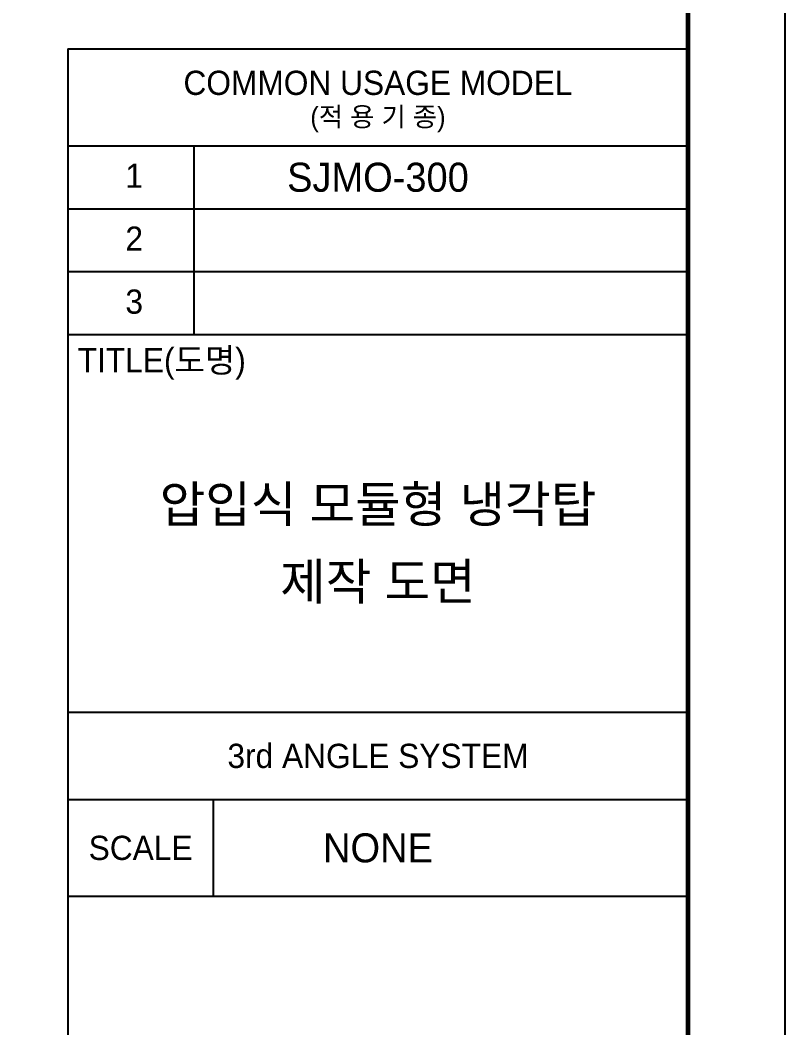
# Model space of a CAD drawing. Header units: millimetres. Extents: x -17070 to 42260, y -291348 to 33880.
# Drawn here: x 36733 to 42260, y 19065 to 26351 of the extents above; entities that cross this region are included whole.
import ezdxf
from ezdxf.enums import TextEntityAlignment as Align

# ---------------------------------------------------------------- set-up
doc = ezdxf.new("R2010")
doc.units = ezdxf.units.MM
doc.layers.add('냉각탑_form', color=1, linetype='Continuous')
doc.layers.add('냉각탑_text', color=3, linetype='Continuous')
doc.styles.add('돋움', font='Dotum.ttf')

msp = doc.modelspace()

# ---------------------------------------------------------------- linework, layer by layer
at = {"layer": 'Defpoints'}
msp.add_lwpolyline([(12852.4, 33879.9), (42259.6, 33879.9), (42259.6, 13084.8), (12852.4, 13084.8)], close=True, dxfattribs=at)
at = {"layer": '냉각탑_form'}
for p, q in [((37078.4, 26143), (37078.4, 13785)), ((37078.4, 26143), (41559.5, 26143)), ((37078.4, 25442.8), (41559.5, 25442.8)), ((37988.6, 25442.8), (37988.6, 24077.5)), ((37078.4, 24987.7), (41559.5, 24987.7)), ((37078.4, 24532.6), (41559.5, 24532.6)), ((37078.4, 24077.5), (41559.5, 24077.5)), ((37078.4, 21346.8), (41559.5, 21346.8)), ((37078.4, 20716.7), (41559.5, 20716.7)), ((38128.6, 20716.7), (38128.6, 20016.5)), ((37078.4, 20016.5), (41559.5, 20016.5))]:
    msp.add_line(p, q, dxfattribs=at)
at = {"layer": '냉각탑_form', "const_width": 35}
msp.add_lwpolyline([(13552.6, 33179.7), (13552.6, 13785), (41559.5, 13785), (41559.5, 33179.7)], close=True, dxfattribs=at)

# ---------------------------------------------------------------- texts
at = {"layer": '냉각탑_form', "style": '돋움'}
for s, height, p in [('COMMON USAGE MODEL', 175.043, (39318.9, 25897.9)), ('(적 용 기 종)', 140.03, (39318.9, 25652.9)), ('3rd ANGLE SYSTEM', 175.043, (39318.9, 21031.7)), ('SCALE', 175.04, (37603.5, 20366.6))]:
    msp.add_text(s, height=height, dxfattribs=at).set_placement(p, align=Align.MIDDLE_CENTER)
for s, height, p in [('1', 175, (37493.5, 25138.7)), ('2', 175, (37493.5, 24683.6)), ('3', 175, (37493.5, 24228.5)), ('TITLE(도명)', 175.04, (37148.7, 23804.7))]:
    msp.add_text(s, height=height, dxfattribs=at).set_placement(p)
at = {"layer": '냉각탑_text', "style": '돋움'}
for s, height, p in [('SJMO-300', 210.05, (39318.9, 25215.3)), ('압입식 모듈형 냉각탑', 262.5, (39318.9, 22851.8)), ('제작 도면', 262.5, (39318.9, 22291.8)), ('NONE', 210.05, (39318.9, 20366.6))]:
    msp.add_text(s, height=height, dxfattribs=at).set_placement(p, align=Align.MIDDLE_CENTER)

doc.saveas('drawing.dxf')
